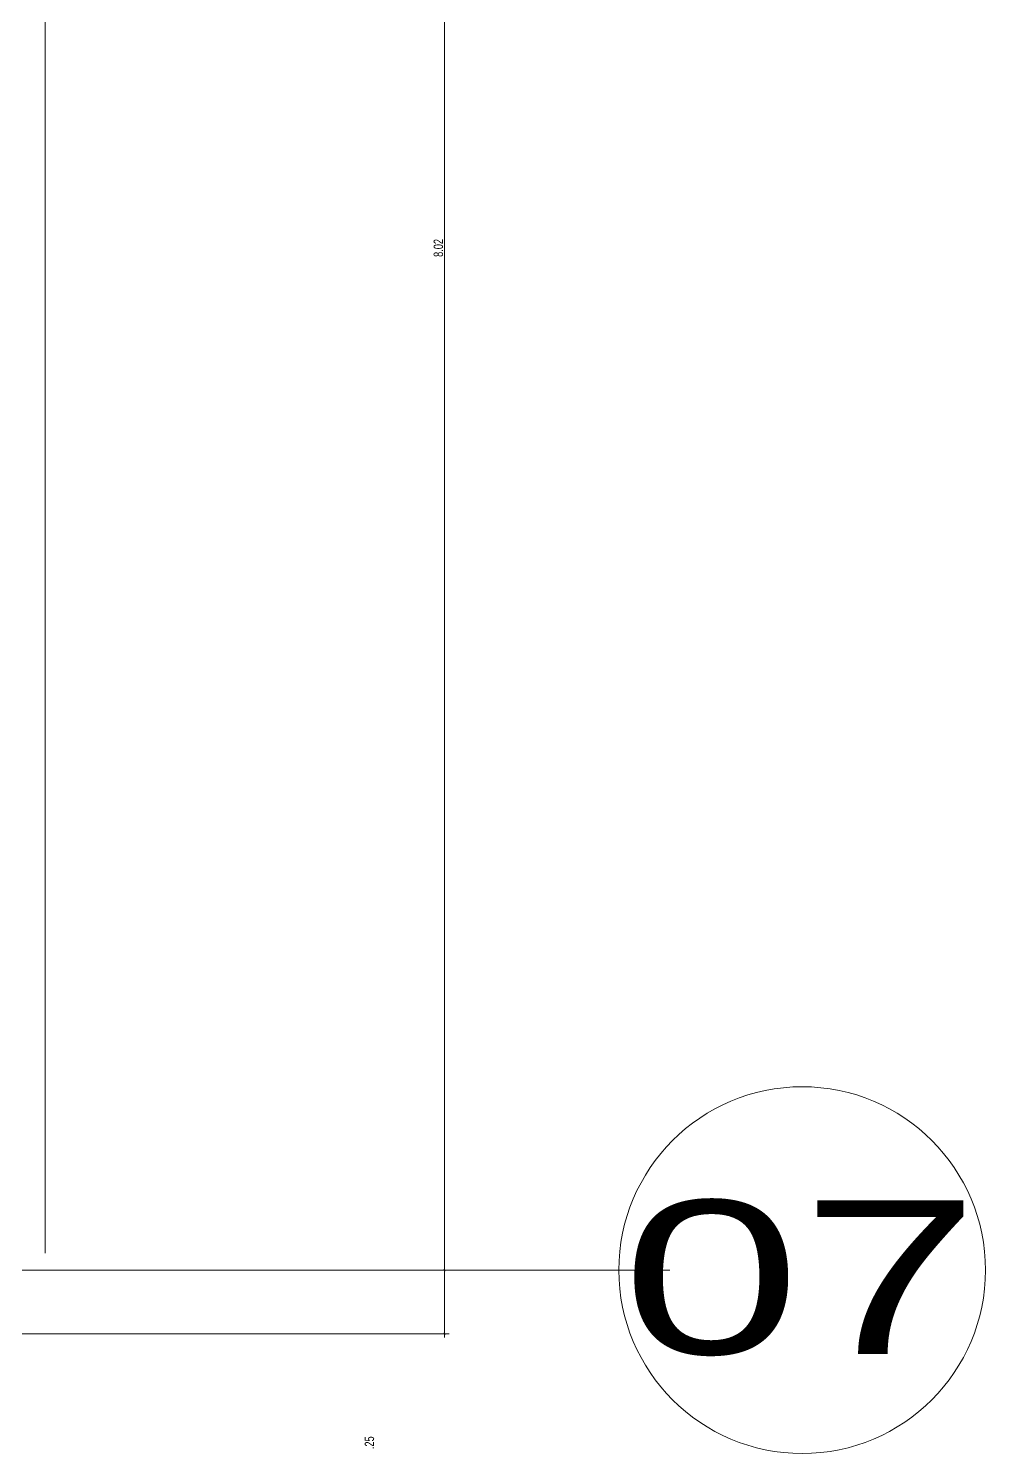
# Model space of a CAD drawing. Header units: metres. Extents: x 32 to 132, y -29 to 44.
# Drawn here: x 128.42 to 132.18, y -20.67 to -15.07 of the extents above; entities that cross this region are included whole.
import ezdxf

# ---------------------------------------------------------------- set-up
doc = ezdxf.new("R2010")
doc.units = ezdxf.units.M
doc.header["$LTSCALE"] = 100
doc.layers.add('Arqui', color=8, linetype='Continuous', lineweight=0)
doc.styles.add('ROMANS', font='arial.ttf', dxfattribs={"width": 0.7})
doc.styles.add('style2', font='arial.ttf', dxfattribs={"width": 1.5})
doc.dimstyles.new('1-10', dxfattribs={"dimscale": 10, "dimtxt": 0.0037, "dimasz": 0.001, "dimexe": 0.0018, "dimexo": 0.0018, "dimgap": 0.0005, "dimtad": 1, "dimzin": 4, "dimdsep": 46, "dimtxsty": 'ROMANS', "dimblk": 'ARCHTICK', "dimcen": 0.003, "dimdle": 0.0015, "dimclrd": 1, "dimclre": 1, "dimclrt": 4, "dimadec": 0, "dimazin": 0, "dimtfac": 1, "dimtix": 1, "dimtmove": 2, "dimatfit": 3, "dimldrblk": 'flecha', "dimfxl": 1, "dimtolj": 1, "dimtzin": 4, "dimarcsym": 0})

# ---------------------------------------------------------------- blocks, each defined once
blk = doc.blocks.new('_ArchTick')
at = {"layer": 'Arqui', "const_width": 0.15}
blk.add_lwpolyline([(-0.5, -0.5), (0.5, 0.5)], dxfattribs=at)
blk = doc.blocks.new('*D36')
at = {"layer": 'Arqui', "lineweight": -2, "transparency": 16777216}
for p, q in [((-46.7195, -6703.6738), (-47.4043, -6703.6738)), ((-47.3863, -6703.6588), (-47.3863, -6711.7138)), ((-46.7195, -6711.6988), (-47.4043, -6711.6988))]:
    blk.add_line(p, q, dxfattribs=at)
at = {"layer": 'Arqui', "transparency": 16777216}
for p in [(-46.7015, -6703.6738), (-47.3863, -6711.6988), (-46.7015, -6711.6988)]:
    blk.add_point(p, dxfattribs=at)
at = {"layer": 'Arqui', "lineweight": -2, "transparency": 16777216, "xscale": 0.01, "yscale": 0.01, "zscale": 0.01}
for p, rotation in [((-47.3863, -6703.6738), 90), ((-47.3863, -6711.6988), 270)]:
    blk.add_blockref('_ArchTick', p, dxfattribs=dict(at, rotation=rotation))
at = {"layer": 'Arqui', "transparency": 16777216, "insert": (-47.4102, -6707.6863), "char_height": 0.037, "attachment_point": 5, "rotation": 90, "style": 'ROMANS'}
blk.add_mtext('\\A1;8.02', dxfattribs=at)
blk = doc.blocks.new('flecha')
at = {"layer": 'Arqui', "lineweight": 0}
h = blk.add_hatch(color=256, dxfattribs=at)
h.dxf.hatch_style = 1
h.paths.add_polyline_path([(0, 0), (2.44, 0.43), (2.44, 0.02), (4, 0.03), (4, -0.03), (2.44, -0.04), (2.44, -0.43)])
at = {"layer": 'Arqui', "lineweight": 0, "flags": 128}
blk.add_lwpolyline([(0, 0), (2.44, 0.43), (2.44, 0.02), (2.44, 0.02), (4, 0.03), (4, -0.03), (2.44, -0.04), (2.44, -0.43), (0, 0)], dxfattribs=at)
blk = doc.blocks.new('*D37')
at = {"layer": 'Arqui', "lineweight": -2, "transparency": 16777216}
for p, q in [((-47.3863, -6711.6838), (-47.3863, -6711.9638)), ((-49.5856, -6711.6988), (-47.3683, -6711.6988)), ((-49.3356, -6711.9488), (-47.3683, -6711.9488))]:
    blk.add_line(p, q, dxfattribs=at)
at = {"layer": 'Arqui', "transparency": 16777216}
for p in [(-49.6036, -6711.6988), (-49.3536, -6711.9488), (-47.3863, -6711.9488)]:
    blk.add_point(p, dxfattribs=at)
at = {"layer": 'Arqui', "lineweight": -2, "transparency": 16777216, "xscale": 0.01, "yscale": 0.01, "zscale": 0.01}
for p, rotation in [((-47.3863, -6711.6988), 90), ((-47.3863, -6711.9488), 270)]:
    blk.add_blockref('_ArchTick', p, dxfattribs=dict(at, rotation=rotation))
at = {"layer": 'Arqui', "transparency": 16777216, "insert": (-47.681, -6712.3764), "char_height": 0.037, "attachment_point": 5, "rotation": 90, "style": 'ROMANS'}
blk.add_mtext('\\A1;.25', dxfattribs=at)
blk = doc.blocks.new('estructura etapa 3')
at = {"layer": 'Arqui'}
blk.add_line((-93.6598, -6711.6988), (-46.5015, -6711.6988), dxfattribs=at)
blk.add_circle((-45.9817, -6711.6988), 0.7198, dxfattribs=at)
at = {"layer": 'Arqui', "style": 'style2', "width": 1.5}
blk.add_text('07', height=0.60307, rotation=0.0293, dxfattribs=at).set_placement((-46.6901, -6712.0285))
at = {"layer": 'Arqui'}
dim = blk.add_linear_dim(base=(-47.38635, -6711.69883), p1=(-46.70152, -6703.67384), p2=(-46.70152, -6711.69883), angle=90, dimstyle='1-10', dxfattribs=at)
dim.commit()
dim.dimension.update_dxf_attribs({"geometry": '*D36', "text_midpoint": (-47.41024, -6707.68633)})
dim = blk.add_linear_dim(base=(-47.3863, -6711.9488), p1=(-49.6036, -6711.6988), p2=(-49.3536, -6711.9488), angle=90, dimstyle='1-10', dxfattribs=at)
dim.commit()
dim.dimension.update_dxf_attribs({"geometry": '*D37', "text_midpoint": (-47.681, -6712.3764), "dimtype": 128})
blk = doc.blocks.new('A$C4ed580ad')
at = {"layer": 'Arqui'}
blk.add_line((48.3816, 9.0927), (48.3816, 27.4117, -41.2555), dxfattribs=at)
blk.add_blockref('estructura etapa 3', (97.3352, 6720.7245), dxfattribs=at)

msp = doc.modelspace()

# ---------------------------------------------------------------- block references
at = {"layer": 'Arqui'}
msp.add_blockref('A$C4ed580ad', (80.1042, -28.9743), dxfattribs=at)

doc.saveas('drawing.dxf')
